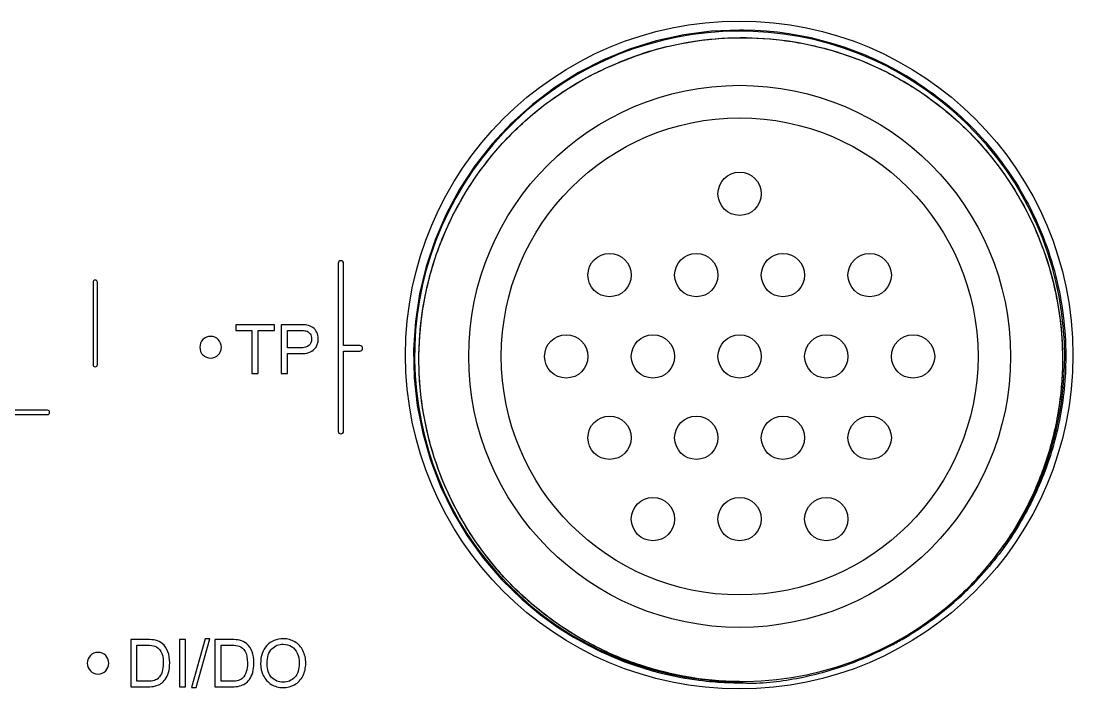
# Model space of a CAD drawing. Header units: millimetres. Extents: x 4086 to 8318, y 123 to 1549.
# Drawn here: x 6975.58 to 7024.12, y 1022.64 to 1053.44 of the extents above; entities that cross this region are included whole.
import ezdxf

# ---------------------------------------------------------------- set-up
doc = ezdxf.new("R2010")
doc.units = ezdxf.units.MM
doc.layers.add('20_ALL_FEATURES', color=7, linetype='Continuous')
doc.layers.add('layer 3', color=7, linetype='Continuous')

msp = doc.modelspace()

# ---------------------------------------------------------------- linework, layer by layer
at = {"layer": '20_ALL_FEATURES', "color": 7, "linetype": 'Continuous'}
for p, q in [((7016.871, 1050.643), (7016.897, 1050.626)), ((7023.791, 1037.987), (7023.791, 1037.949)), ((7020.998, 1029.371), (7020.987, 1029.355)), ((7016.885, 1025.323), (7016.863, 1025.309)), ((7006.244, 1023.209), (7006.199, 1023.218))]:
    msp.add_line(p, q, dxfattribs=at)
for points in [[(7008.741, 1053.028), (7007.446, 1052.972), (7006.162, 1052.806), (7004.896, 1052.529), (7003.659, 1052.144), (7002.459, 1051.655), (7001.306, 1051.064), (7000.208, 1050.376), (6999.174, 1049.596), (6998.209, 1048.73), (6997.324, 1047.785), (6996.523, 1046.766), (6995.812, 1045.683), (6995.197, 1044.542), (6994.683, 1043.353), (6994.273, 1042.124), (6993.97, 1040.864), (6993.776, 1039.583), (6993.694, 1038.29), (6993.723, 1036.995), (6993.863, 1035.707), (6994.114, 1034.435), (6994.472, 1033.191), (6994.937, 1031.981), (6995.504, 1030.816), (6996.169, 1029.704), (6996.927, 1028.654), (6997.773, 1027.672), (6998.682, 1026.783), (6999.545, 1026.065), (7000.341, 1025.49), (7001.073, 1025.028), (7001.743, 1024.654), (7002.355, 1024.35), (7002.915, 1024.102), (7003.425, 1023.898), (7003.892, 1023.731), (7004.318, 1023.593), (7004.707, 1023.479), (7005.064, 1023.384), (7005.39, 1023.306), (7005.689, 1023.241), (7005.963, 1023.187), (7006.214, 1023.142)], [(7006.214, 1023.142), (7006.445, 1023.104), (7006.657, 1023.073), (7006.851, 1023.047), (7007.031, 1023.026), (7007.196, 1023.008), (7007.348, 1022.993), (7007.488, 1022.981), (7007.617, 1022.97), (7007.736, 1022.962), (7007.846, 1022.955), (7007.947, 1022.949), (7008.041, 1022.945), (7008.127, 1022.941), (7008.207, 1022.938), (7008.281, 1022.935), (7008.349, 1022.933), (7008.413, 1022.932), (7008.471, 1022.931), (7008.525, 1022.93), (7008.575, 1022.929)]]:
    msp.add_lwpolyline(points, dxfattribs=at)
for centre, radius in [((7008.723, 1038.042), 15.4), ((7008.741, 1037.978), 12.5), ((7008.741, 1037.978), 11), ((7008.741, 1045.478), 1), ((7002.741, 1041.728), 1), ((7006.741, 1041.728), 1), ((7010.741, 1041.728), 1), ((7014.741, 1041.728), 1), ((7000.741, 1037.978), 1), ((7004.741, 1037.978), 1), ((7008.741, 1037.978), 1), ((7012.741, 1037.978), 1), ((7016.741, 1037.978), 1), ((7002.741, 1034.228), 1), ((7006.741, 1034.228), 1), ((7010.741, 1034.228), 1), ((7014.741, 1034.228), 1), ((7004.741, 1030.478), 1), ((7008.741, 1030.478), 1), ((7012.741, 1030.478), 1)]:
    msp.add_circle(centre, radius, dxfattribs=at)
for centre, radius, start, end in [((7008.741, 1037.978), 15, 324.0654, 315), ((7008.741, 1038.038), 14.991, 89.3378, 89.9994), ((7008.741, 1037.979), 15.049, 57.3008, 89.3398), ((7008.872, 1037.988), 14.692, 103.5517, 112.9863), ((7008.626, 1037.907), 15.031, 315.4945, 324.9352), ((7008.936, 1037.691), 14.653, 320.9459, 325.3273), ((7007.716, 1038.67), 16.217, 318.6966, 320.7472), ((7008.037, 1038.408), 15.803, 320.7442, 320.9802), ((7009.338, 1037.228), 14.048, 315.4411, 318.747), ((7008.623, 1037.922), 15.044, 306.5307, 315.4612), ((7008.725, 1037.996), 15.073, 306.0477, 314.9827), ((7008.633, 1037.911), 15.03, 300.3463, 306.5248), ((7008.733, 1037.99), 15.064, 302.7645, 306.0381), ((7008.736, 1037.984), 15.057, 299.8632, 302.6655), ((7008.623, 1037.928), 15.05, 297.9659, 300.3457), ((7008.752, 1037.958), 15.027, 297.4773, 299.8626), ((7008.618, 1037.942), 15.063, 289.6582, 297.9576), ((7008.578, 1038.055), 15.184, 289.3287, 289.6556), ((7008.742, 1037.981), 15.053, 269.3672, 269.9982)]:
    msp.add_arc(centre, radius, start, end, dxfattribs=at)
for points, knots in [([(7003.134, 1051.513), (7004.591, 1052.133), (7006.955, 1052.707), (7010.135, 1052.682), (7012.494, 1052.287), (7014.76, 1051.52), (7016.869, 1050.388), (7018.768, 1048.935), (7020.415, 1047.2), (7021.762, 1045.222), (7022.766, 1043.051), (7023.416, 1040.75), (7023.696, 1038.374), (7023.587, 1035.984), (7023.095, 1033.643), (7022.244, 1031.408), (7021.449, 1030.025), (7020.998, 1029.371)], [0, 0, 0, 0, 0.124638, 0.187163, 0.24969, 0.312214, 0.374737, 0.437264, 0.499791, 0.562314, 0.62484, 0.687367, 0.749894, 0.812418, 0.874945, 0.937473, 1, 1, 1, 1]), ([(7005.429, 1052.271), (7006.876, 1052.619), (7009.897, 1052.873), (7014.318, 1051.878), (7018.242, 1049.605), (7021.308, 1046.265), (7023.24, 1042.163), (7023.866, 1037.672), (7023.136, 1033.201), (7021.784, 1030.49), (7020.929, 1029.271)], [0, 0, 0, 0, 0.124993, 0.249986, 0.374983, 0.499982, 0.624983, 0.749986, 0.874991, 1, 1, 1, 1]), ([(7006.199, 1023.218), (7005.419, 1023.371), (7003.871, 1023.762), (7001.684, 1024.742), (6999.678, 1026.048), (6997.322, 1028.193), (6995.064, 1031.54), (6993.988, 1035.432), (6993.896, 1038.616), (6994.211, 1040.991), (6994.905, 1043.284), (6996.307, 1046.146), (6998.901, 1049.239), (7001.665, 1050.919), (7003.134, 1051.513)], [0, 0, 0, 0, 0.062605, 0.125203, 0.187794, 0.250384, 0.375182, 0.49998, 0.562585, 0.625191, 0.687797, 0.750402, 0.8752, 1, 1, 1, 1]), ([(7008.741, 1022.978), (7007.893, 1022.986), (7006.194, 1023.144), (7003.727, 1023.81), (7001.407, 1024.885), (6999.303, 1026.337), (6997.478, 1028.126), (6995.983, 1030.199), (6994.863, 1032.497), (6994.152, 1034.953), (6993.871, 1037.494), (6994.03, 1040.046), (6994.623, 1042.533), (6995.635, 1044.881), (6997.036, 1047.019), (6998.784, 1048.885), (7000.828, 1050.421), (7002.348, 1051.196), (7003.134, 1051.513)], [0, 0, 0, 0, 0.062503, 0.125008, 0.187509, 0.25, 0.312498, 0.374999, 0.437491, 0.499986, 0.562483, 0.624985, 0.687489, 0.749993, 0.812494, 0.874997, 0.937496, 1, 1, 1, 1]), ([(7016.897, 1050.626), (7017.946, 1049.95), (7019.883, 1048.328), (7022.091, 1045.259), (7023.475, 1041.741), (7023.79, 1039.235), (7023.791, 1037.987)], [0, 0, 0, 0, 0.25, 0.5, 0.75, 1, 1, 1, 1]), ([(7023.791, 1037.949), (7023.789, 1036.968), (7023.592, 1035.001), (7022.728, 1032.167), (7021.33, 1029.556), (7020.075, 1028.028), (7019.381, 1027.334)], [0, 0, 0, 0, 0.25, 0.5, 0.75, 1, 1, 1, 1]), ([(7008.742, 1022.928), (7009.564, 1022.865), (7010.811, 1023.005), (7012.423, 1023.347), (7013.214, 1023.59), (7013.604, 1023.727)], [0, 0, 0, 0, 0.499463, 0.749709, 1, 1, 1, 1])]:
    msp.add_open_spline(points, degree=3, knots=knots, dxfattribs=at)
for points in [[(7007.534, 1023.006), (7007.102, 1023.056), (7006.672, 1023.126), (7006.244, 1023.209)], [(7008.742, 1022.928), (7008.339, 1022.932), (7007.935, 1022.96), (7007.534, 1023.006)]]:
    msp.add_open_spline(points, degree=3, dxfattribs=at)
at = {"layer": 'layer 3'}
for points, knots in [([(6990.462, 1042.262), (6990.462, 1038.999), (6990.462, 1040.104), (6990.462, 1038.473), (6990.462, 1038.473), (6990.462, 1038.473), (6991.216, 1038.473), (6991.216, 1038.473), (6991.216, 1038.473), (6991.285, 1038.473), (6991.341, 1038.417), (6991.341, 1038.348), (6991.341, 1038.348), (6991.341, 1038.279), (6991.285, 1038.223), (6991.216, 1038.223), (6991.216, 1038.223), (6991.216, 1038.223), (6990.462, 1038.223), (6990.462, 1038.223), (6990.462, 1038.223), (6990.462, 1034.959), (6990.462, 1036.165), (6990.462, 1034.533), (6990.462, 1034.533), (6990.462, 1034.464), (6990.406, 1034.408), (6990.337, 1034.408), (6990.337, 1034.408), (6990.268, 1034.408), (6990.212, 1034.464), (6990.212, 1034.533), (6990.212, 1034.533), (6990.212, 1041.143), (6990.212, 1038.957), (6990.212, 1042.262), (6990.212, 1042.262), (6990.212, 1042.331), (6990.268, 1042.387), (6990.337, 1042.387), (6990.337, 1042.387), (6990.406, 1042.387), (6990.462, 1042.331), (6990.462, 1042.262)], [0, 0, 0, 0, 0.083333, 0.083333, 0.083333, 0.083333, 0.166667, 0.166667, 0.166667, 0.166667, 0.25, 0.25, 0.25, 0.25, 0.333333, 0.333333, 0.333333, 0.333333, 0.416667, 0.416667, 0.416667, 0.416667, 0.5, 0.5, 0.5, 0.5, 0.583333, 0.583333, 0.583333, 0.583333, 0.666667, 0.666667, 0.666667, 0.666667, 0.75, 0.75, 0.75, 0.75, 0.833333, 0.833333, 0.833333, 0.833333, 1, 1, 1, 1]), ([(6979.1, 1037.597), (6979.1, 1037.542), (6979.055, 1037.497), (6979, 1037.497), (6979, 1037.497), (6978.945, 1037.497), (6978.9, 1037.542), (6978.9, 1037.597), (6978.9, 1037.597), (6978.9, 1037.597), (6978.9, 1041.398), (6978.9, 1041.398), (6978.9, 1041.398), (6978.9, 1041.453), (6978.945, 1041.497), (6979, 1041.497), (6979, 1041.497), (6979.055, 1041.497), (6979.1, 1041.453), (6979.1, 1041.398), (6979.1, 1041.398), (6979.1, 1041.398), (6979.1, 1037.597), (6979.1, 1037.597)], [0, 0, 0, 0, 0.142857, 0.142857, 0.142857, 0.142857, 0.285714, 0.285714, 0.285714, 0.285714, 0.428571, 0.428571, 0.428571, 0.428571, 0.571429, 0.571429, 0.571429, 0.571429, 0.714286, 0.714286, 0.714286, 0.714286, 1, 1, 1, 1]), ([(6986.228, 1037.189), (6986.228, 1037.189), (6986.228, 1039.175), (6986.228, 1039.175), (6986.228, 1039.175), (6986.228, 1039.175), (6985.487, 1039.175), (6985.487, 1039.175), (6985.487, 1039.175), (6985.487, 1039.175), (6985.487, 1039.439), (6985.487, 1039.439), (6985.487, 1039.439), (6985.487, 1039.439), (6987.268, 1039.439), (6987.268, 1039.439), (6987.268, 1039.439), (6987.268, 1039.439), (6987.268, 1039.175), (6987.268, 1039.175), (6987.268, 1039.175), (6987.268, 1039.175), (6986.527, 1039.175), (6986.527, 1039.175), (6986.527, 1039.175), (6986.527, 1039.175), (6986.527, 1037.189), (6986.527, 1037.189), (6986.527, 1037.189), (6986.527, 1037.189), (6986.228, 1037.189), (6986.228, 1037.189)], [0, 0, 0, 0, 0.111111, 0.111111, 0.111111, 0.111111, 0.222222, 0.222222, 0.222222, 0.222222, 0.333333, 0.333333, 0.333333, 0.333333, 0.444444, 0.444444, 0.444444, 0.444444, 0.555556, 0.555556, 0.555556, 0.555556, 0.666667, 0.666667, 0.666667, 0.666667, 0.777778, 0.777778, 0.777778, 0.777778, 1, 1, 1, 1]), ([(6987.576, 1037.189), (6987.576, 1037.189), (6987.576, 1039.439), (6987.576, 1039.439), (6987.576, 1039.439), (6987.576, 1039.439), (6988.425, 1039.439), (6988.425, 1039.439), (6988.425, 1039.439), (6988.574, 1039.439), (6988.689, 1039.431), (6988.768, 1039.417), (6988.768, 1039.417), (6988.878, 1039.399), (6988.971, 1039.364), (6989.046, 1039.312), (6989.046, 1039.312), (6989.121, 1039.261), (6989.181, 1039.188), (6989.226, 1039.096), (6989.226, 1039.096), (6989.272, 1039.003), (6989.295, 1038.901), (6989.295, 1038.789), (6989.295, 1038.789), (6989.295, 1038.599), (6989.234, 1038.437), (6989.112, 1038.305), (6989.112, 1038.305), (6988.99, 1038.172), (6988.77, 1038.106), (6988.451, 1038.106), (6988.451, 1038.106), (6988.451, 1038.106), (6987.874, 1038.106), (6987.874, 1038.106), (6987.874, 1038.106), (6987.874, 1038.106), (6987.874, 1037.189), (6987.874, 1037.189), (6987.874, 1037.189), (6987.874, 1037.189), (6987.576, 1037.189), (6987.576, 1037.189)], [0, 0, 0, 0, 0.083333, 0.083333, 0.083333, 0.083333, 0.166667, 0.166667, 0.166667, 0.166667, 0.25, 0.25, 0.25, 0.25, 0.333333, 0.333333, 0.333333, 0.333333, 0.416667, 0.416667, 0.416667, 0.416667, 0.5, 0.5, 0.5, 0.5, 0.583333, 0.583333, 0.583333, 0.583333, 0.666667, 0.666667, 0.666667, 0.666667, 0.75, 0.75, 0.75, 0.75, 0.833333, 0.833333, 0.833333, 0.833333, 1, 1, 1, 1]), ([(6987.874, 1038.37), (6987.874, 1038.37), (6988.456, 1038.37), (6988.456, 1038.37), (6988.456, 1038.37), (6988.648, 1038.37), (6988.785, 1038.406), (6988.866, 1038.478), (6988.866, 1038.478), (6988.946, 1038.549), (6988.987, 1038.65), (6988.987, 1038.78), (6988.987, 1038.78), (6988.987, 1038.874), (6988.963, 1038.955), (6988.915, 1039.022), (6988.915, 1039.022), (6988.868, 1039.089), (6988.805, 1039.133), (6988.727, 1039.155), (6988.727, 1039.155), (6988.677, 1039.168), (6988.584, 1039.175), (6988.45, 1039.175), (6988.45, 1039.175), (6988.45, 1039.175), (6987.874, 1039.175), (6987.874, 1039.175), (6987.874, 1039.175), (6987.874, 1039.175), (6987.874, 1038.37), (6987.874, 1038.37)], [0, 0, 0, 0, 0.111111, 0.111111, 0.111111, 0.111111, 0.222222, 0.222222, 0.222222, 0.222222, 0.333333, 0.333333, 0.333333, 0.333333, 0.444444, 0.444444, 0.444444, 0.444444, 0.555556, 0.555556, 0.555556, 0.555556, 0.666667, 0.666667, 0.666667, 0.666667, 0.777778, 0.777778, 0.777778, 0.777778, 1, 1, 1, 1]), ([(6973, 1035.298), (6972.945, 1035.298), (6972.9, 1035.342), (6972.9, 1035.398), (6972.9, 1035.398), (6972.9, 1035.453), (6972.945, 1035.498), (6973, 1035.498), (6973, 1035.498), (6973, 1035.498), (6976.8, 1035.498), (6976.8, 1035.498), (6976.8, 1035.498), (6976.855, 1035.498), (6976.9, 1035.453), (6976.9, 1035.398), (6976.9, 1035.398), (6976.9, 1035.342), (6976.855, 1035.298), (6976.8, 1035.298), (6976.8, 1035.298), (6976.8, 1035.298), (6973, 1035.298), (6973, 1035.298)], [0, 0, 0, 0, 0.142857, 0.142857, 0.142857, 0.142857, 0.285714, 0.285714, 0.285714, 0.285714, 0.428571, 0.428571, 0.428571, 0.428571, 0.571429, 0.571429, 0.571429, 0.571429, 0.714286, 0.714286, 0.714286, 0.714286, 1, 1, 1, 1]), ([(6980.641, 1022.742), (6980.641, 1022.742), (6980.641, 1024.918), (6980.641, 1024.918), (6980.641, 1024.918), (6980.641, 1024.918), (6981.391, 1024.918), (6981.391, 1024.918), (6981.391, 1024.918), (6981.561, 1024.918), (6981.69, 1024.908), (6981.779, 1024.888), (6981.779, 1024.888), (6981.904, 1024.859), (6982.01, 1024.806), (6982.098, 1024.731), (6982.098, 1024.731), (6982.213, 1024.634), (6982.299, 1024.511), (6982.356, 1024.36), (6982.356, 1024.36), (6982.413, 1024.209), (6982.441, 1024.036), (6982.441, 1023.842), (6982.441, 1023.842), (6982.441, 1023.676), (6982.422, 1023.53), (6982.384, 1023.402), (6982.384, 1023.402), (6982.345, 1023.275), (6982.295, 1023.169), (6982.235, 1023.085), (6982.235, 1023.085), (6982.174, 1023.001), (6982.108, 1022.936), (6982.036, 1022.888), (6982.036, 1022.888), (6981.965, 1022.84), (6981.878, 1022.803), (6981.777, 1022.778), (6981.777, 1022.778), (6981.675, 1022.754), (6981.559, 1022.742), (6981.427, 1022.742), (6981.427, 1022.742), (6981.427, 1022.742), (6980.641, 1022.742), (6980.641, 1022.742)], [0, 0, 0, 0, 0.076923, 0.076923, 0.076923, 0.076923, 0.153846, 0.153846, 0.153846, 0.153846, 0.230769, 0.230769, 0.230769, 0.230769, 0.307692, 0.307692, 0.307692, 0.307692, 0.384615, 0.384615, 0.384615, 0.384615, 0.461538, 0.461538, 0.461538, 0.461538, 0.538462, 0.538462, 0.538462, 0.538462, 0.615385, 0.615385, 0.615385, 0.615385, 0.692308, 0.692308, 0.692308, 0.692308, 0.769231, 0.769231, 0.769231, 0.769231, 0.846154, 0.846154, 0.846154, 0.846154, 1, 1, 1, 1]), ([(6982.886, 1022.742), (6982.886, 1022.742), (6982.886, 1024.918), (6982.886, 1024.918), (6982.886, 1024.918), (6982.886, 1024.918), (6983.175, 1024.918), (6983.175, 1024.918), (6983.175, 1024.918), (6983.175, 1024.918), (6983.175, 1022.742), (6983.175, 1022.742), (6983.175, 1022.742), (6983.175, 1022.742), (6982.886, 1022.742), (6982.886, 1022.742)], [0, 0, 0, 0, 0.2, 0.2, 0.2, 0.2, 0.4, 0.4, 0.4, 0.4, 0.6, 0.6, 0.6, 0.6, 1, 1, 1, 1]), ([(6983.448, 1022.705), (6983.448, 1022.705), (6984.08, 1024.955), (6984.08, 1024.955), (6984.08, 1024.955), (6984.08, 1024.955), (6984.296, 1024.955), (6984.296, 1024.955), (6984.296, 1024.955), (6984.296, 1024.955), (6983.663, 1022.705), (6983.663, 1022.705), (6983.663, 1022.705), (6983.663, 1022.705), (6983.448, 1022.705), (6983.448, 1022.705)], [0, 0, 0, 0, 0.2, 0.2, 0.2, 0.2, 0.4, 0.4, 0.4, 0.4, 0.6, 0.6, 0.6, 0.6, 1, 1, 1, 1]), ([(6984.527, 1022.742), (6984.527, 1022.742), (6984.527, 1024.918), (6984.527, 1024.918), (6984.527, 1024.918), (6984.527, 1024.918), (6985.277, 1024.918), (6985.277, 1024.918), (6985.277, 1024.918), (6985.446, 1024.918), (6985.575, 1024.908), (6985.664, 1024.888), (6985.664, 1024.888), (6985.789, 1024.859), (6985.895, 1024.806), (6985.983, 1024.731), (6985.983, 1024.731), (6986.099, 1024.634), (6986.184, 1024.511), (6986.241, 1024.36), (6986.241, 1024.36), (6986.298, 1024.209), (6986.327, 1024.036), (6986.327, 1023.842), (6986.327, 1023.842), (6986.327, 1023.676), (6986.307, 1023.53), (6986.269, 1023.402), (6986.269, 1023.402), (6986.23, 1023.275), (6986.181, 1023.169), (6986.12, 1023.085), (6986.12, 1023.085), (6986.06, 1023.001), (6985.994, 1022.936), (6985.922, 1022.888), (6985.922, 1022.888), (6985.85, 1022.84), (6985.764, 1022.803), (6985.662, 1022.778), (6985.662, 1022.778), (6985.56, 1022.754), (6985.444, 1022.742), (6985.312, 1022.742), (6985.312, 1022.742), (6985.312, 1022.742), (6984.527, 1022.742), (6984.527, 1022.742)], [0, 0, 0, 0, 0.076923, 0.076923, 0.076923, 0.076923, 0.153846, 0.153846, 0.153846, 0.153846, 0.230769, 0.230769, 0.230769, 0.230769, 0.307692, 0.307692, 0.307692, 0.307692, 0.384615, 0.384615, 0.384615, 0.384615, 0.461538, 0.461538, 0.461538, 0.461538, 0.538462, 0.538462, 0.538462, 0.538462, 0.615385, 0.615385, 0.615385, 0.615385, 0.692308, 0.692308, 0.692308, 0.692308, 0.769231, 0.769231, 0.769231, 0.769231, 0.846154, 0.846154, 0.846154, 0.846154, 1, 1, 1, 1]), ([(6986.634, 1023.801), (6986.634, 1024.162), (6986.731, 1024.445), (6986.925, 1024.649), (6986.925, 1024.649), (6987.12, 1024.853), (6987.37, 1024.955), (6987.677, 1024.955), (6987.677, 1024.955), (6987.878, 1024.955), (6988.059, 1024.907), (6988.221, 1024.811), (6988.221, 1024.811), (6988.382, 1024.715), (6988.505, 1024.581), (6988.59, 1024.41), (6988.59, 1024.41), (6988.674, 1024.238), (6988.717, 1024.044), (6988.717, 1023.826), (6988.717, 1023.826), (6988.717, 1023.606), (6988.672, 1023.408), (6988.583, 1023.235), (6988.583, 1023.235), (6988.494, 1023.06), (6988.368, 1022.929), (6988.204, 1022.839), (6988.204, 1022.839), (6988.041, 1022.75), (6987.864, 1022.705), (6987.676, 1022.705), (6987.676, 1022.705), (6987.47, 1022.705), (6987.287, 1022.755), (6987.126, 1022.854), (6987.126, 1022.854), (6986.964, 1022.952), (6986.842, 1023.087), (6986.759, 1023.258), (6986.759, 1023.258), (6986.676, 1023.429), (6986.634, 1023.61), (6986.634, 1023.801)], [0, 0, 0, 0, 0.083333, 0.083333, 0.083333, 0.083333, 0.166667, 0.166667, 0.166667, 0.166667, 0.25, 0.25, 0.25, 0.25, 0.333333, 0.333333, 0.333333, 0.333333, 0.416667, 0.416667, 0.416667, 0.416667, 0.5, 0.5, 0.5, 0.5, 0.583333, 0.583333, 0.583333, 0.583333, 0.666667, 0.666667, 0.666667, 0.666667, 0.75, 0.75, 0.75, 0.75, 0.833333, 0.833333, 0.833333, 0.833333, 1, 1, 1, 1]), ([(6980.93, 1022.997), (6980.93, 1022.997), (6981.394, 1022.997), (6981.394, 1022.997), (6981.394, 1022.997), (6981.538, 1022.997), (6981.65, 1023.01), (6981.732, 1023.037), (6981.732, 1023.037), (6981.814, 1023.064), (6981.878, 1023.101), (6981.927, 1023.15), (6981.927, 1023.15), (6981.995, 1023.218), (6982.048, 1023.311), (6982.086, 1023.426), (6982.086, 1023.426), (6982.124, 1023.542), (6982.143, 1023.681), (6982.143, 1023.846), (6982.143, 1023.846), (6982.143, 1024.074), (6982.106, 1024.25), (6982.031, 1024.372), (6982.031, 1024.372), (6981.957, 1024.495), (6981.866, 1024.577), (6981.759, 1024.618), (6981.759, 1024.618), (6981.682, 1024.648), (6981.558, 1024.663), (6981.387, 1024.663), (6981.387, 1024.663), (6981.387, 1024.663), (6980.93, 1024.663), (6980.93, 1024.663), (6980.93, 1024.663), (6980.93, 1024.663), (6980.93, 1022.997), (6980.93, 1022.997)], [0, 0, 0, 0, 0.090909, 0.090909, 0.090909, 0.090909, 0.181818, 0.181818, 0.181818, 0.181818, 0.272727, 0.272727, 0.272727, 0.272727, 0.363636, 0.363636, 0.363636, 0.363636, 0.454545, 0.454545, 0.454545, 0.454545, 0.545455, 0.545455, 0.545455, 0.545455, 0.636364, 0.636364, 0.636364, 0.636364, 0.727273, 0.727273, 0.727273, 0.727273, 0.818182, 0.818182, 0.818182, 0.818182, 1, 1, 1, 1]), ([(6984.815, 1022.997), (6984.815, 1022.997), (6985.28, 1022.997), (6985.28, 1022.997), (6985.28, 1022.997), (6985.423, 1022.997), (6985.536, 1023.01), (6985.617, 1023.037), (6985.617, 1023.037), (6985.699, 1023.064), (6985.764, 1023.101), (6985.812, 1023.15), (6985.812, 1023.15), (6985.88, 1023.218), (6985.933, 1023.311), (6985.971, 1023.426), (6985.971, 1023.426), (6986.009, 1023.542), (6986.029, 1023.681), (6986.029, 1023.846), (6986.029, 1023.846), (6986.029, 1024.074), (6985.991, 1024.25), (6985.917, 1024.372), (6985.917, 1024.372), (6985.842, 1024.495), (6985.751, 1024.577), (6985.644, 1024.618), (6985.644, 1024.618), (6985.567, 1024.648), (6985.443, 1024.663), (6985.272, 1024.663), (6985.272, 1024.663), (6985.272, 1024.663), (6984.815, 1024.663), (6984.815, 1024.663), (6984.815, 1024.663), (6984.815, 1024.663), (6984.815, 1022.997), (6984.815, 1022.997)], [0, 0, 0, 0, 0.090909, 0.090909, 0.090909, 0.090909, 0.181818, 0.181818, 0.181818, 0.181818, 0.272727, 0.272727, 0.272727, 0.272727, 0.363636, 0.363636, 0.363636, 0.363636, 0.454545, 0.454545, 0.454545, 0.454545, 0.545455, 0.545455, 0.545455, 0.545455, 0.636364, 0.636364, 0.636364, 0.636364, 0.727273, 0.727273, 0.727273, 0.727273, 0.818182, 0.818182, 0.818182, 0.818182, 1, 1, 1, 1]), ([(6986.932, 1023.796), (6986.932, 1023.534), (6987.003, 1023.328), (6987.143, 1023.177), (6987.143, 1023.177), (6987.284, 1023.027), (6987.461, 1022.951), (6987.674, 1022.951), (6987.674, 1022.951), (6987.891, 1022.951), (6988.069, 1023.027), (6988.209, 1023.179), (6988.209, 1023.179), (6988.349, 1023.331), (6988.419, 1023.547), (6988.419, 1023.827), (6988.419, 1023.827), (6988.419, 1024.004), (6988.389, 1024.158), (6988.329, 1024.29), (6988.329, 1024.29), (6988.269, 1024.422), (6988.182, 1024.524), (6988.067, 1024.597), (6988.067, 1024.597), (6987.951, 1024.669), (6987.822, 1024.706), (6987.679, 1024.706), (6987.679, 1024.706), (6987.475, 1024.706), (6987.3, 1024.636), (6987.153, 1024.496), (6987.153, 1024.496), (6987.006, 1024.356), (6986.932, 1024.123), (6986.932, 1023.796)], [0, 0, 0, 0, 0.1, 0.1, 0.1, 0.1, 0.2, 0.2, 0.2, 0.2, 0.3, 0.3, 0.3, 0.3, 0.4, 0.4, 0.4, 0.4, 0.5, 0.5, 0.5, 0.5, 0.6, 0.6, 0.6, 0.6, 0.7, 0.7, 0.7, 0.7, 0.8, 0.8, 0.8, 0.8, 1, 1, 1, 1])]:
    msp.add_open_spline(points, degree=3, knots=knots, dxfattribs=at)
at = {"layer": 'layer 3', "color": 142}
for points in [[(6984.328, 1038.898), (6984.604, 1038.898), (6984.828, 1038.674), (6984.828, 1038.398), (6984.828, 1038.398), (6984.828, 1038.121), (6984.604, 1037.898), (6984.328, 1037.898), (6984.328, 1037.898), (6984.052, 1037.898), (6983.828, 1038.121), (6983.828, 1038.398), (6983.828, 1038.398), (6983.828, 1038.674), (6984.052, 1038.898), (6984.328, 1038.898)], [(6979.131, 1024.33), (6979.407, 1024.33), (6979.631, 1024.106), (6979.631, 1023.83), (6979.631, 1023.83), (6979.631, 1023.554), (6979.407, 1023.33), (6979.131, 1023.33), (6979.131, 1023.33), (6978.854, 1023.33), (6978.631, 1023.554), (6978.631, 1023.83), (6978.631, 1023.83), (6978.631, 1024.106), (6978.854, 1024.33), (6979.131, 1024.33)]]:
    msp.add_open_spline(points, degree=3, knots=[0, 0, 0, 0, 0.2, 0.2, 0.2, 0.2, 0.4, 0.4, 0.4, 0.4, 0.6, 0.6, 0.6, 0.6, 1, 1, 1, 1], dxfattribs=at)

doc.saveas('drawing.dxf')
